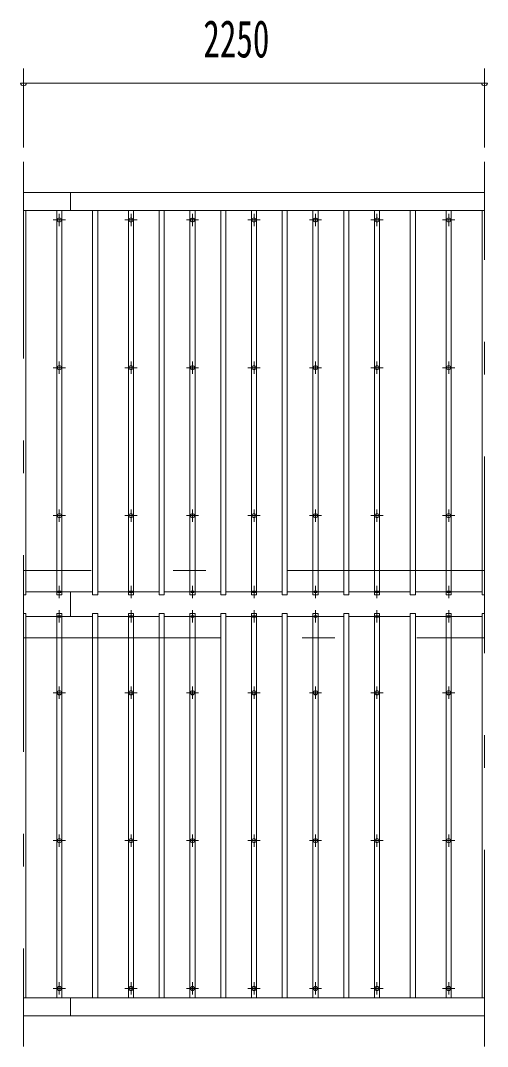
# Model space of a CAD drawing. Units: millimetres, scale not verified. Extents: x -34085 to 34091, y -14700 to 14700.
# Drawn here: x -16744 to -14466, y 8173 to 13181 of the extents above; entities that cross this region are included whole.
import ezdxf
from ezdxf.enums import TextEntityAlignment as Align

# ---------------------------------------------------------------- set-up
doc = ezdxf.new("R2010")
doc.units = ezdxf.units.MM
doc.header["$LTSCALE"] = 80
doc.linetypes.add('USER3', pattern=[24, 12, -5, 2, -5])
for name, color, linetype, lineweight in [('0-2_1-07BOLD', 7, 'Continuous', 18), ('0-3_1-27CENTER', 3, 'USER3', 18), ('0-4_1-47THIN', 4, 'Continuous', 18), ('0-5_1-57DIM', 3, 'Continuous', 18)]:
    doc.layers.add(name, color=color, linetype=linetype, lineweight=lineweight)
doc.styles.add('ＭＳ ゴシック', font='')
doc.styles.get('ＭＳ ゴシック').set_extended_font_data('MS Gothic')

msp = doc.modelspace()

# ---------------------------------------------------------------- linework, layer by layer
at = {"layer": '0-2_1-07BOLD'}
for p, q in [((-14479.62, 12340.53), (-16729.62, 12340.53)), ((-16499.62, 12253.1), (-16499.62, 12340.53)), ((-16729.62, 12253.1), (-14479.62, 12253.1)), ((-16499.62, 10392.02), (-16499.62, 10271.05)), ((-14479.62, 8409.97), (-16729.62, 8409.97)), ((-16499.62, 8409.97), (-16499.62, 8322.54)), ((-16729.62, 8322.54), (-14479.62, 8322.54))]:
    msp.add_line(p, q, dxfattribs=at)
for centre in [(-16554.61, 12207.35), (-16204.61, 12207.35), (-15904.61, 12207.35), (-15604.61, 12207.35), (-15304.62, 12207.35), (-15004.62, 12207.35), (-14654.62, 12207.35), (-16554.61, 11485.7), (-16204.61, 11485.7), (-15904.61, 11485.7), (-15604.61, 11485.7), (-15304.62, 11485.7), (-15004.62, 11485.7), (-14654.62, 11485.7), (-16554.61, 10764.04), (-16204.61, 10764.04), (-15904.61, 10764.04), (-15604.61, 10764.04), (-15304.62, 10764.04), (-15004.62, 10764.04), (-14654.62, 10764.04), (-16554.61, 9899.04), (-16204.61, 9899.04), (-15904.61, 9899.04), (-15604.61, 9899.04), (-15304.62, 9899.04), (-15004.62, 9899.04), (-14654.62, 9899.04), (-16554.61, 9177.37), (-16204.61, 9177.37), (-15904.61, 9177.37), (-15604.61, 9177.37), (-15304.62, 9177.37), (-15004.62, 9177.37), (-14654.62, 9177.37), (-16554.61, 8455.71), (-16204.61, 8455.71), (-15904.61, 8455.71), (-15604.61, 8455.71), (-15304.62, 8455.71), (-15004.62, 8455.71), (-14654.62, 8455.71)]:
    msp.add_circle(centre, 10, dxfattribs=at)
for centre, start, end in [((-16554.61, 10380.99), 46.3961, 133.6039), ((-16554.61, 10401.99), 226.39838, 313.60162), ((-16204.61, 10380.99), 46.3961, 133.6039), ((-16204.61, 10401.99), 226.39838, 313.60162), ((-15904.61, 10380.99), 46.3961, 133.6039), ((-15904.61, 10401.99), 226.39838, 313.60162), ((-15604.61, 10380.99), 46.3961, 133.6039), ((-15604.61, 10401.99), 226.39838, 313.60162), ((-15304.62, 10380.99), 46.3961, 133.6039), ((-15304.62, 10401.99), 226.39838, 313.60162), ((-15004.62, 10380.99), 46.3961, 133.6039), ((-15004.62, 10401.99), 226.39838, 313.60162), ((-14654.62, 10380.99), 46.3961, 133.6039), ((-14654.62, 10401.99), 226.39838, 313.60162), ((-16554.61, 10261.08), 46.39838, 133.60162), ((-16554.61, 10282.08), 226.3961, 313.6039), ((-16204.61, 10261.08), 46.39838, 133.60162), ((-16204.61, 10282.08), 226.3961, 313.6039), ((-15904.61, 10261.08), 46.39838, 133.60162), ((-15904.61, 10282.08), 226.3961, 313.6039), ((-15604.61, 10261.08), 46.39838, 133.60162), ((-15604.61, 10282.08), 226.3961, 313.6039), ((-15304.62, 10261.08), 46.39838, 133.60162), ((-15304.62, 10282.08), 226.3961, 313.6039), ((-15004.62, 10261.08), 46.39838, 133.60162), ((-15004.62, 10282.08), 226.3961, 313.6039), ((-14654.62, 10261.08), 46.39838, 133.60162), ((-14654.62, 10282.08), 226.3961, 313.6039)]:
    msp.add_arc(centre, 14.5, start, end, dxfattribs=at)
at = {"layer": '0-3_1-27CENTER'}
for p, q in [((-16729.62, 12490.53), (-16729.62, 8172.53)), ((-14479.62, 8172.53), (-14479.62, 12490.53)), ((-16554.61, 12237.36), (-16554.61, 12177.36)), ((-16204.61, 12177.36), (-16204.61, 12237.36)), ((-15904.61, 12237.36), (-15904.61, 12177.36)), ((-15604.61, 12177.36), (-15604.61, 12237.36)), ((-15304.62, 12237.36), (-15304.62, 12177.36)), ((-15004.62, 12177.36), (-15004.62, 12237.36)), ((-14654.62, 12237.36), (-14654.62, 12177.36)), ((-16524.62, 12207.35), (-16584.61, 12207.35)), ((-16174.62, 12207.35), (-16234.62, 12207.35)), ((-15874.62, 12207.35), (-15934.61, 12207.35)), ((-15574.61, 12207.35), (-15634.62, 12207.35)), ((-15274.61, 12207.35), (-15334.62, 12207.35)), ((-14974.62, 12207.35), (-15034.62, 12207.35)), ((-14684.62, 12207.35), (-14624.62, 12207.35)), ((-16524.62, 11485.7), (-16584.61, 11485.7)), ((-16554.61, 11515.7), (-16554.61, 11455.7)), ((-16174.62, 11485.7), (-16234.62, 11485.7)), ((-16204.61, 11455.7), (-16204.61, 11515.7)), ((-15874.62, 11485.7), (-15934.61, 11485.7)), ((-15904.61, 11515.7), (-15904.61, 11455.7)), ((-15574.61, 11485.7), (-15634.62, 11485.7)), ((-15604.61, 11455.7), (-15604.61, 11515.7)), ((-15274.61, 11485.7), (-15334.62, 11485.7)), ((-15304.62, 11515.7), (-15304.62, 11455.7)), ((-14974.62, 11485.7), (-15034.62, 11485.7)), ((-15004.62, 11455.7), (-15004.62, 11515.7)), ((-14684.62, 11485.7), (-14624.62, 11485.7)), ((-14654.62, 11455.7), (-14654.62, 11515.7)), ((-16554.61, 10794.04), (-16554.61, 10734.04)), ((-16204.61, 10794.04), (-16204.61, 10734.04)), ((-15904.61, 10794.04), (-15904.61, 10734.04)), ((-15604.61, 10794.04), (-15604.61, 10734.04)), ((-15304.62, 10794.04), (-15304.62, 10734.04)), ((-15004.62, 10794.04), (-15004.62, 10734.04)), ((-14654.62, 10794.04), (-14654.62, 10734.04)), ((-16584.61, 10764.04), (-16524.62, 10764.04)), ((-16234.62, 10764.04), (-16174.62, 10764.04)), ((-15934.61, 10764.04), (-15874.62, 10764.04)), ((-15634.62, 10764.04), (-15574.61, 10764.04)), ((-15334.62, 10764.04), (-15274.61, 10764.04)), ((-15034.62, 10764.04), (-14974.62, 10764.04)), ((-14684.62, 10764.04), (-14624.62, 10764.04)), ((-14479.62, 10496.54), (-16729.62, 10496.54)), ((-16554.61, 10421.49), (-16554.61, 10361.49)), ((-16204.61, 10361.49), (-16204.61, 10421.49)), ((-15904.61, 10421.49), (-15904.61, 10361.49)), ((-15604.61, 10361.49), (-15604.61, 10421.49)), ((-15304.62, 10421.49), (-15304.62, 10361.49)), ((-15004.62, 10361.49), (-15004.62, 10421.49)), ((-14654.62, 10361.49), (-14654.62, 10421.49)), ((-16524.62, 10391.49), (-16584.61, 10391.49)), ((-16174.62, 10391.49), (-16234.62, 10391.49)), ((-15874.62, 10391.49), (-15934.61, 10391.49)), ((-15574.61, 10391.49), (-15634.62, 10391.49)), ((-15274.61, 10391.49), (-15334.62, 10391.49)), ((-15034.62, 10391.49), (-14974.62, 10391.49)), ((-14684.62, 10391.49), (-14624.62, 10391.49)), ((-16524.62, 10271.58), (-16584.61, 10271.58)), ((-16554.61, 10301.58), (-16554.61, 10241.59)), ((-16174.62, 10271.58), (-16234.62, 10271.58)), ((-16204.61, 10241.59), (-16204.61, 10301.58)), ((-15874.62, 10271.58), (-15934.61, 10271.58)), ((-15904.61, 10301.58), (-15904.61, 10241.59)), ((-15574.61, 10271.58), (-15634.62, 10271.58)), ((-15604.61, 10241.59), (-15604.61, 10301.58)), ((-15274.61, 10271.58), (-15334.62, 10271.58)), ((-15304.62, 10301.58), (-15304.62, 10241.59)), ((-14974.62, 10271.58), (-15034.62, 10271.58)), ((-15004.62, 10241.59), (-15004.62, 10301.58)), ((-14624.62, 10271.58), (-14684.62, 10271.58)), ((-14654.62, 10241.59), (-14654.62, 10301.58)), ((-16729.62, 10166.54), (-14479.62, 10166.54)), ((-16554.61, 9869.03), (-16554.61, 9929.03)), ((-16204.61, 9929.03), (-16204.61, 9869.03)), ((-15904.61, 9869.03), (-15904.61, 9929.03)), ((-15604.61, 9929.03), (-15604.61, 9869.03)), ((-15304.62, 9929.03), (-15304.62, 9869.03)), ((-15004.62, 9929.03), (-15004.62, 9869.03)), ((-14654.62, 9929.03), (-14654.62, 9869.03)), ((-16524.62, 9899.04), (-16584.61, 9899.04)), ((-16234.62, 9899.04), (-16174.62, 9899.04)), ((-15874.62, 9899.04), (-15934.61, 9899.04)), ((-15634.62, 9899.04), (-15574.61, 9899.04)), ((-15334.62, 9899.04), (-15274.61, 9899.04)), ((-15034.62, 9899.04), (-14974.62, 9899.04)), ((-14684.62, 9899.04), (-14624.62, 9899.04)), ((-16524.62, 9177.37), (-16584.61, 9177.37)), ((-16554.61, 9207.38), (-16554.61, 9147.37)), ((-16174.62, 9177.37), (-16234.62, 9177.37)), ((-16204.61, 9147.37), (-16204.61, 9207.38)), ((-15874.62, 9177.37), (-15934.61, 9177.37)), ((-15904.61, 9207.38), (-15904.61, 9147.37)), ((-15574.61, 9177.37), (-15634.62, 9177.37)), ((-15604.61, 9147.37), (-15604.61, 9207.38)), ((-15274.61, 9177.37), (-15334.62, 9177.37)), ((-15304.62, 9207.38), (-15304.62, 9147.37)), ((-14974.62, 9177.37), (-15034.62, 9177.37)), ((-15004.62, 9147.37), (-15004.62, 9207.38)), ((-14684.62, 9177.37), (-14624.62, 9177.37)), ((-14654.62, 9147.37), (-14654.62, 9207.38)), ((-16554.61, 8425.71), (-16554.61, 8485.71)), ((-16204.61, 8485.71), (-16204.61, 8425.71)), ((-15904.61, 8425.71), (-15904.61, 8485.71)), ((-15604.61, 8485.71), (-15604.61, 8425.71)), ((-15304.62, 8485.71), (-15304.62, 8425.71)), ((-15004.62, 8425.71), (-15004.62, 8485.71)), ((-14654.62, 8485.71), (-14654.62, 8425.71)), ((-16524.62, 8455.71), (-16584.61, 8455.71)), ((-16234.62, 8455.71), (-16174.62, 8455.71)), ((-15874.62, 8455.71), (-15934.61, 8455.71)), ((-15634.62, 8455.71), (-15574.61, 8455.71)), ((-15334.62, 8455.71), (-15274.61, 8455.71)), ((-15034.62, 8455.71), (-14974.62, 8455.71)), ((-14684.62, 8455.71), (-14624.62, 8455.71))]:
    msp.add_line(p, q, dxfattribs=at)
at = {"layer": '0-4_1-47THIN'}
for p, q in [((-16717.12, 10377.02), (-16717.12, 12253.1)), ((-16542.11, 12253.1), (-16542.11, 10377.02)), ((-16367.11, 12253.1), (-16367.11, 10377.02)), ((-16192.11, 12253.1), (-16192.11, 10377.02)), ((-16042.11, 12253.1), (-16042.11, 10377.02)), ((-15892.11, 12253.1), (-15892.11, 10377.02)), ((-15742.11, 12253.1), (-15742.11, 10377.02)), ((-15592.11, 12253.1), (-15592.11, 10377.02)), ((-15442.11, 12253.1), (-15442.11, 10377.02)), ((-15292.12, 12253.1), (-15292.12, 10377.02)), ((-15142.12, 12253.1), (-15142.12, 10377.02)), ((-14992.12, 12253.1), (-14992.12, 10377.02)), ((-14817.12, 12253.1), (-14817.12, 10377.02)), ((-14642.12, 12253.1), (-14642.12, 10377.02)), ((-16717.12, 10377.02), (-16729.62, 10377.02)), ((-16567.12, 10392.02), (-16717.12, 10392.02)), ((-16392.11, 10392.02), (-16542.12, 10392.02)), ((-16217.11, 10392.02), (-16367.11, 10392.02)), ((-16067.11, 10392.02), (-16192.11, 10392.02)), ((-15917.11, 10392.02), (-16042.11, 10392.02)), ((-15767.11, 10392.02), (-15892.11, 10392.02)), ((-15617.12, 10392.02), (-15742.11, 10392.02)), ((-15467.12, 10392.02), (-15592.11, 10392.02)), ((-15317.12, 10392.02), (-15442.11, 10392.02)), ((-15167.12, 10392.02), (-15292.12, 10392.02)), ((-15017.12, 10392.02), (-15142.12, 10392.02)), ((-14842.12, 10392.02), (-14992.12, 10392.02)), ((-14667.12, 10392.02), (-14817.12, 10392.02)), ((-14492.12, 10392.02), (-14642.12, 10392.02)), ((-16717.12, 10271.05), (-16567.12, 10271.05)), ((-16567.12, 10286.05), (-16567.12, 8409.97)), ((-16542.12, 10271.05), (-16392.11, 10271.05)), ((-16392.11, 10286.05), (-16392.11, 8409.97)), ((-16367.11, 10271.05), (-16217.11, 10271.05)), ((-16217.11, 10286.05), (-16217.11, 8409.97)), ((-16192.11, 10271.05), (-16067.11, 10271.05)), ((-16067.11, 10286.05), (-16067.11, 8409.97)), ((-16042.11, 10271.05), (-15917.11, 10271.05)), ((-15917.11, 10286.05), (-15917.11, 8409.97)), ((-15892.11, 10271.05), (-15767.11, 10271.05)), ((-15767.11, 10286.05), (-15767.11, 8409.97)), ((-15742.11, 10271.05), (-15617.12, 10271.05)), ((-15617.12, 10286.05), (-15617.12, 8409.97)), ((-15592.11, 10271.05), (-15467.12, 10271.05)), ((-15467.12, 10286.05), (-15467.12, 8409.97)), ((-15442.11, 10271.05), (-15317.12, 10271.05)), ((-15317.12, 10286.05), (-15317.12, 8409.97)), ((-15292.12, 10271.05), (-15167.12, 10271.05)), ((-15167.12, 10286.05), (-15167.12, 8409.97)), ((-15142.12, 10271.05), (-15017.12, 10271.05)), ((-15017.12, 10286.05), (-15017.12, 8409.97)), ((-14992.12, 10271.05), (-14842.12, 10271.05)), ((-14842.12, 10286.05), (-14842.12, 8409.97)), ((-14817.12, 10271.05), (-14667.12, 10271.05)), ((-14667.12, 10286.05), (-14667.12, 8409.97)), ((-14642.12, 10271.05), (-14492.12, 10271.05)), ((-14492.12, 10286.05), (-14492.12, 8409.97)), ((-14479.62, 10286.05), (-14492.12, 10286.05))]:
    msp.add_line(p, q, dxfattribs=at)
for points in [[(-16542.11, 10377.02), (-16567.12, 10377.02), (-16567.12, 12253.1)], [(-16367.11, 10377.02), (-16392.11, 10377.02), (-16392.11, 12253.1)], [(-16192.11, 10377.02), (-16217.11, 10377.02), (-16217.11, 12253.1)], [(-16042.11, 10377.02), (-16067.11, 10377.02), (-16067.11, 12253.1)], [(-15892.11, 10377.02), (-15917.11, 10377.02), (-15917.11, 12253.1)], [(-15742.11, 10377.02), (-15767.11, 10377.02), (-15767.11, 12253.1)], [(-15592.11, 10377.02), (-15617.12, 10377.02), (-15617.12, 12253.1)], [(-15442.11, 10377.02), (-15467.12, 10377.02), (-15467.12, 12253.1)], [(-15292.12, 10377.02), (-15317.12, 10377.02), (-15317.12, 12253.1)], [(-15142.12, 10377.02), (-15167.12, 10377.02), (-15167.12, 12253.1)], [(-14992.12, 10377.02), (-15017.12, 10377.02), (-15017.12, 12253.1)], [(-14817.12, 10377.02), (-14842.12, 10377.02), (-14842.12, 12253.1)], [(-14642.12, 10377.02), (-14667.12, 10377.02), (-14667.12, 12253.1)], [(-14492.12, 12253.1), (-14492.12, 10377.02), (-14479.62, 10377.02)], [(-16717.12, 8409.97), (-16717.12, 10286.05), (-16729.62, 10286.05)], [(-16542.11, 8409.97), (-16542.11, 10286.05), (-16567.12, 10286.05)], [(-16367.11, 8409.97), (-16367.11, 10286.05), (-16392.11, 10286.05)], [(-16192.11, 8409.97), (-16192.11, 10286.05), (-16217.11, 10286.05)], [(-16042.11, 8409.97), (-16042.11, 10286.05), (-16067.11, 10286.05)], [(-15892.11, 8409.97), (-15892.11, 10286.05), (-15917.11, 10286.05)], [(-15742.11, 8409.97), (-15742.11, 10286.05), (-15767.11, 10286.05)], [(-15592.11, 8409.97), (-15592.11, 10286.05), (-15617.12, 10286.05)], [(-15442.11, 8409.97), (-15442.11, 10286.05), (-15467.12, 10286.05)], [(-15292.12, 8409.97), (-15292.12, 10286.05), (-15317.12, 10286.05)], [(-15142.12, 8409.97), (-15142.12, 10286.05), (-15167.12, 10286.05)], [(-14992.12, 8409.97), (-14992.12, 10286.05), (-15017.12, 10286.05)], [(-14817.12, 8409.97), (-14817.12, 10286.05), (-14842.12, 10286.05)], [(-14642.12, 8409.97), (-14642.12, 10286.05), (-14667.12, 10286.05)]]:
    msp.add_lwpolyline(points, dxfattribs=at)
at = {"layer": '0-5_1-57DIM'}
for p, q in [((-16729.62, 12945.53), (-16729.62, 12560.53)), ((-14479.62, 12560.53), (-14479.62, 12945.53)), ((-16715.62, 12875.53), (-16743.62, 12875.53)), ((-16729.62, 12875.53), (-14479.62, 12875.53)), ((-14465.62, 12875.53), (-14493.62, 12875.53))]:
    msp.add_line(p, q, dxfattribs=at)
for centre in [(-16729.62, 12875.53), (-14479.62, 12875.53)]:
    msp.add_arc(centre, 14, 180, 0, dxfattribs=at)

# ---------------------------------------------------------------- texts
at = {"layer": '0-5_1-57DIM', "color": 7, "style": 'ＭＳ ゴシック', "width": 0.65}
msp.add_text('2250', height=182.3, dxfattribs=at).set_placement((-15851.97, 12945.53), align=Align.BOTTOM_LEFT)

doc.saveas('drawing.dxf')
